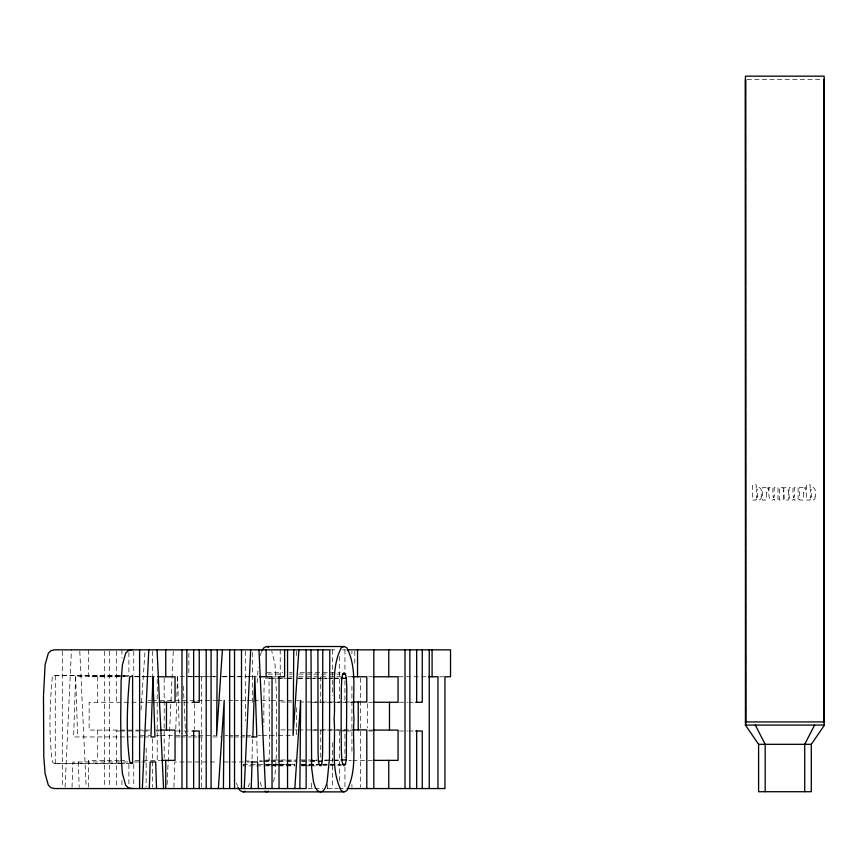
<?xml version="1.0" encoding="UTF-8"?>
<svg xmlns="http://www.w3.org/2000/svg" width="868" height="868" viewBox="0 0 868 868"><rect width="100%" height="100%" fill="white"/><g stroke="black" fill="none" stroke-linecap="round" stroke-linejoin="round"><path stroke-width="0.65" stroke-dasharray="4.34 3.25" d="M146.204 748.129L146.095 787.254M252.338 739.373L252.035 760.889M72.033 787.233L72.869 761.985L127.672 761.985M127.607 676.411L75.614 676.411L73.617 736.943L118.959 736.943M173.936 787.233L174.761 761.985L217.575 761.985M175.781 728.87L176.627 703.319M176.844 696.592L177.517 676.411L216.175 676.411M65.078 787.211L71.447 649.839M167.101 784.52L173.35 649.839M257.134 682.715L258.187 667.221M141.028 710.002L145.01 651.174M273.594 781.732L275.069 773.789L276.349 755.768L276.642 697.536L275.069 664.606L271.717 650.967M277.402 765.674L266.736 765.674L268.125 764.252L269.004 759.956L269.471 750.039L269.004 678.299L286.331 678.299M248.4 786.723L249.409 783.533M260.291 655.481L261.398 652.096M244.158 764.686L243.007 765.858L269.666 765.858M127.661 675.51L54.348 675.51L52.34 676.953C49.769 704.718 48.619 734.241 52.395 761.985L54.272 763.428L128.193 763.428M54.868 763.428L119.263 763.243M747.098 79.313L822.799 79.313M330.35 649.839L337.858 649.839M342.35 649.839L345.54 649.839M266.78 672.722L282.773 672.722M289.445 672.722L292.104 672.722M300.111 672.722L340.093 672.722M268.049 674.078L282.805 674.11M289.38 674.078L292.136 674.11M298.798 674.11L340.126 674.11M54.348 675.51L119.263 675.695M120.598 675.695L128.594 675.695M134.269 676.411L144.934 676.411M146.269 676.411L150.273 676.411M222.837 676.411L246.838 676.411M248.161 676.411L252.165 676.411M119.079 676.769L88.417 676.769L88.417 649.839M120.381 676.769L128.41 676.769M135.05 676.769L156.414 676.769M192.37 676.769L188.844 676.769L188.844 651.184M192.848 676.769L197.383 676.769M198.175 676.769L216.371 676.769M221.948 676.769L258.707 676.769M273.691 676.769L276.61 676.769M289.478 676.769L292.223 676.769M298.809 676.769L340.777 676.769M348.144 676.769L352.137 676.769M368.629 676.769L373.207 676.769M398.759 676.769L428.087 676.769M439.62 676.769L443.863 676.769M269.839 678.168L264.501 678.168L264.035 688.02A1328.073 680.035 -90 0 0 263.85 726.451M271.163 678.168L285.832 678.168M287.167 678.168L292.494 678.168M297.832 678.168L304.494 678.168M305.829 678.168L316.494 678.168M317.829 678.168L327.16 678.168M328.495 678.168L332.487 678.168M333.822 678.168L339.16 678.168M287.666 678.299L291.67 678.299M298.332 678.299L308.997 678.299M310.332 678.299L320.997 678.299M322.332 678.299L332.997 678.299M334.332 678.299L339.659 678.299M148.222 700.367L150.88 700.367M152.215 700.367L216.208 700.367M217.542 700.367L222.87 700.367M228.675 700.367L232.678 700.367M234.013 700.367L239.34 700.367M240.675 700.367L246.013 700.367M247.347 700.367L252.675 700.367M254.009 700.367L270.002 700.367M271.337 700.367L286.006 700.367M287.33 700.367L291.333 700.367M296.672 700.367L299.33 700.367M280.896 701.995L287.026 701.995M287.568 701.995L292.147 701.995M299.569 701.995L352.885 701.995M151.238 702.266L89.133 702.266L89.133 730.096L137.708 730.096M152.312 702.266L157.911 702.266M176.302 702.266L192.566 702.266M312.165 702.266L352.94 702.266M368.672 702.266L372.741 702.266M399.334 702.266L407.602 702.266M408.936 702.266L414.264 702.266M280.896 729.912L287.026 729.912M287.568 729.912L297.485 729.912M298.809 729.912L352.885 729.912M138.457 730.096L149.708 730.096M155.795 730.096L159.039 730.096M312.165 730.096L352.744 730.096M368.737 730.096L372.741 730.096M119.675 730.997L116.312 730.997L116.312 787.222M120.316 730.997L149.914 730.997M156.305 730.997L158.974 730.997M176.302 730.997L192.566 730.997M340.462 730.997L344.943 730.997L344.943 757.775M346.006 730.997L352.94 730.997M368.672 730.997L372.676 730.997M399.334 730.997L407.602 730.997M408.936 730.997L414.264 730.997M140.649 735.413L149.98 735.413M156.641 735.413L159.311 735.413M160.645 735.413L204.631 735.413M205.966 735.413L215.297 735.413M225.105 735.413L227.774 735.413M229.098 735.413L233.101 735.413M234.436 735.413L245.101 735.413M246.436 735.413L251.763 735.413M258.436 735.413L261.094 735.413M262.429 735.413L277.098 735.413M278.433 735.413L291.756 735.413M120.283 736.943L125.621 736.943M126.945 736.943L130.959 736.943M132.272 736.943L137.621 736.943M138.945 736.943L142.949 736.943M144.272 736.943L149.621 736.943M175.52 736.943L179.524 736.943L177.517 676.411M180.848 736.943L191.524 736.943M192.848 736.943L196.862 736.943M198.175 736.943L204.859 736.943M212.844 736.943L220.852 736.943M228.837 736.943L232.852 736.943M234.176 736.943L239.514 736.943M240.837 736.943L244.852 736.943M246.176 736.943L250.179 736.943M265.825 760.097L286.331 759.956M287.156 760.097L295.673 759.956M301.001 759.956L316.994 759.956M324.48 760.097L332.997 759.956M333.811 760.097L339.659 759.956M119.079 760.368L88.417 760.368L88.417 787.211M120.381 760.368L127.075 760.368M135.05 760.368L141.744 760.368M143.079 760.368L160.406 760.368M312.784 760.368L316.787 760.368M324.751 760.368L327.442 760.368M328.744 760.368L332.78 760.368M334.082 760.368L339.442 760.368M348.741 760.368L351.442 760.368M352.744 760.368L372.773 760.368M245.112 760.997L249.105 760.997M259.771 760.997L262.44 760.997M263.774 760.997L277.109 760.997M278.433 760.997L295.771 760.997M301.098 760.997L309.095 760.997M310.429 760.997L317.102 760.997M259.565 761.171L262.223 761.171M263.557 761.171L286.223 761.171M287.558 761.171L295.554 761.171M302.216 761.171L308.889 761.171M310.223 761.171L316.885 761.171M134.182 761.985L149.003 761.985M224.085 761.985L249.561 761.985M120.598 763.243L128.594 763.243M268.125 764.252L277.456 764.252M278.791 764.252L294.794 764.252M301.456 764.252L317.449 764.252M322.787 764.252L340.115 764.252M265.369 764.285L277.359 764.285M278.693 764.285L294.697 764.285M301.359 764.285L317.352 764.285M322.69 764.285L341.352 764.285M243.181 764.643L295.174 764.643M301.478 764.686L317.482 764.686M278.736 765.674L294.729 765.674M301.402 765.674L317.395 765.674M322.733 765.674L341.395 765.674M271 765.858L277.673 765.858M279.008 765.858L295.001 765.858M301.663 765.858L304.332 765.858M305.666 765.858L309.659 765.858M310.994 765.858L317.666 765.858M308.151 788.556L314.151 788.556M314.813 788.556L322.809 788.556M327.16 788.556L337.858 788.556M338.802 788.556L346.343 788.556M261.398 786.256L259.423 779.084M236.53 783.023L237.593 786.397M257.395 760.802L256.841 740.74M183.343 686.197L185.557 733.341M79.802 651.184L86.192 787.211M75.614 676.411L77.632 736.943M78.348 761.985L79.172 787.233M367.631 703.709L367.631 727.948M360.632 678.114L360.632 699.662M360.632 701.019L360.632 787.211M354.762 651.184L354.762 665.995M351.92 651.184L351.92 653.875M351.92 686.197L351.92 752.198M351.92 784.52L351.92 787.211M344.943 649.839L344.943 671.344M344.943 680.751L344.943 702.266M344.943 767.138L344.943 788.556M339.345 656.555L339.345 702.266M339.345 730.997L339.345 781.862M332.531 649.839L332.531 695.626M332.531 742.769L332.531 788.556M327.681 784.52L327.681 788.556M320.748 676.769L320.748 702.266M320.748 730.096L320.748 759.044M311.449 783.186L311.449 788.556M296.498 651.184L296.498 656.577M296.498 707.745L296.498 734.686M280.223 649.839L280.223 675.423M252.479 652.508L252.479 704.512M245.427 651.174L245.427 720.711M201.712 676.769L201.712 787.211M194.714 703.709L194.714 729.294M164.182 678.125L164.182 758.925M157.206 679.47L157.206 760.27M152.367 651.184L152.367 675.423M152.367 738.722L152.367 760.27M152.367 761.627L152.367 787.211M133.77 651.184L133.77 674.078M133.77 764.317L133.77 787.211M128.887 652.53L128.887 675.423M128.887 764.317L128.887 784.52M121.911 649.839L121.911 657.901M121.911 780.527L121.911 787.222M116.312 651.184L116.312 702.266M109.498 651.184L109.498 787.211M104.659 651.184L104.659 787.211M97.715 676.769L97.715 702.266M97.715 730.096L97.715 760.368M62.29 651.184L62.29 787.211M55.27 675.695L55.27 763.243M761.193 496.583C762.093 499.577 758.035 501.661 756.245 499.122L756.006 500.055L752.458 500.055L752.458 484.854L756.245 484.854L756.245 488.456C761.225 484.257 762.69 493.252 761.193 496.583M815.095 496.583C815.985 499.577 811.927 501.661 810.148 499.122L809.898 500.055L806.35 500.055L806.35 484.854L810.148 484.854L810.148 488.456C815.128 484.257 816.593 493.252 815.095 496.583M774.213 495.986C772.9 502.865 772.607 488.51 773.062 487.599L769.265 487.599C768.473 490.529 767.811 504.21 774.213 499.024L774.147 500.055L778.01 500.055L778.01 487.599L774.213 487.599L774.213 495.986M794.318 495.986C793.005 502.865 792.701 488.51 793.168 487.599L789.37 487.599C788.578 490.529 787.905 504.21 794.318 499.024L794.253 500.055L798.115 500.055L798.115 487.599L794.318 487.599L794.318 495.986M766.346 492.829L766.238 500.055L762.44 500.055L762.44 487.599L766.238 487.599L766.086 489.237L768.484 487.371L768.484 491.755L766.346 492.829M803.377 492.829L803.269 500.055L799.471 500.055L799.471 487.599L803.269 487.599L803.117 489.237L805.504 487.371L805.504 491.755L803.377 492.829M783.229 487.599L783.164 488.749C789.446 483.313 789.142 497.266 788.122 500.055L784.325 500.055L783.771 489.585L783.164 500.055L779.366 500.055L779.366 487.599L783.229 487.599M757.406 496.387C755.095 504.829 757.438 476.434 757.406 496.387M811.298 496.387C808.998 504.829 811.33 476.434 811.298 496.387"/><path stroke-width="1.3" d="M149.318 788.556L150.186 761.985L155.665 761.985L156.544 788.556M251.21 788.556L252.078 761.985M252.838 736.943L254.834 676.411L256.841 736.943L251.514 736.943M142.341 788.556L148.775 649.839M244.233 788.556L250.668 649.839M317.905 649.839L318.035 752.502L318.426 760.997L319.164 764.643L320.325 765.858L321.475 764.686L322.212 761.171L322.614 752.73L322.755 649.839M346.321 759.956L346.788 688.194L346.321 678.299L345.464 674.11L344.097 672.722L342.708 674.078L341.818 678.168L341.352 688.02A1328.073 680.035 -90 0 0 341.352 750.212L341.808 760.097L342.686 764.285L344.064 765.674L345.453 764.252L346.321 759.956L340.994 759.956M218.378 788.556L224.204 700.367L223.412 788.556M294.838 788.556L300.664 700.367L299.872 788.556M222.425 649.839L216.631 735.413L217.304 649.839M298.885 649.839L293.091 735.413L293.775 649.839M814.585 725.084L804.712 744.321L804.712 791.714M261.767 650.967L264.035 647.615L266.736 646.508L344.064 646.508L346.755 647.615C358.115 669.25 351.963 695.745 354.057 719.203C351.974 742.661 358.104 769.124 346.755 790.77L344.064 791.887L243.203 791.887L240.273 790.802L237.951 787.526M745.428 725.084L758.599 744.321L758.599 791.714L811.298 791.714L811.298 744.321L824.47 725.084L745.428 725.084L745.428 76.156L824.155 76.156L824.155 725.084M132.598 763.243L131.589 763.428L129.723 761.985C125.936 734.241 127.086 704.718 129.657 676.953L132.598 675.695L132.598 763.243L129.929 763.243M268.537 791.139L266.736 791.887L264.946 791.139M344.064 646.508L341.352 647.615C330.09 669.282 336.1 695.735 334.061 719.203C336.111 742.661 330.079 769.102 341.363 790.77L344.064 791.887M243.203 791.887L245.004 791.204M131.914 649.839L128.236 650.685L125.665 653.213L122.421 664.79L121.108 681.315L120.717 719.203L121.108 757.026L122.421 773.605L125.665 785.182L128.236 787.71L131.914 788.556M745.428 79.313L745.742 725.084M824.155 79.313L823.83 721.926M347.157 649.839L450.525 649.839L450.525 676.769L444.948 676.769L444.948 788.556L347.157 788.556M342.795 674.11L345.464 674.11M157.705 676.769L175.043 676.769L175.043 702.266L159.039 702.266M259.499 676.769L272.031 676.769L272.031 788.556M277.944 676.769L284.606 676.769L284.606 649.839M352.213 676.769L366.806 676.769L366.806 701.995L353.471 701.995M374.075 676.769L398.065 676.769L398.065 702.266L373.49 702.266M428.618 676.769L437.96 676.769L437.96 788.556M340.994 678.299L346.321 678.299M192.566 702.266L199.239 702.266L199.239 649.839M415.598 702.266L422.26 702.266L422.26 649.839M745.428 721.926L824.6 721.926M353.471 729.912L366.806 729.912L366.806 788.556M159.788 730.096L175.043 730.096L175.043 760.368L161.708 760.368M373.49 730.096L398.065 730.096L398.065 760.368L374.075 760.368M192.566 730.997L199.239 730.997L199.239 788.556M415.598 730.997L422.26 730.997L422.26 788.556M758.599 744.321L811.298 744.321M318.22 761.171L322.212 761.171M250.895 761.985L257.568 761.985L258.436 788.556M342.784 764.252L345.453 764.252M318.816 764.686L321.475 764.686M266.736 646.508L268.537 647.246M755.312 725.084L765.185 744.321L765.185 791.714M258.957 649.839L265.467 788.556M157.065 649.839L163.575 788.556M745.666 79.791L745.666 96.207M745.666 97.151L745.666 113.578M745.666 114.522L745.666 130.949M745.666 131.893L745.666 148.309M745.666 149.263L745.666 165.679M745.666 166.623L745.666 183.05M745.666 183.994L745.666 200.421M745.666 201.365L745.666 217.781M745.666 218.736L745.666 235.152M745.666 236.096L745.666 252.523M745.666 253.467L745.666 269.894M745.666 270.838L745.666 287.254M745.666 288.209L745.666 304.625M745.666 305.569L745.666 321.995M745.666 322.939L745.666 339.366M745.666 340.31L745.666 356.726M745.666 357.681L745.666 374.097M745.666 375.041L745.666 391.468M745.666 392.412L745.666 408.828M745.666 409.783L745.666 426.199M745.666 427.154L745.666 443.57M745.666 444.514L745.666 460.941M745.666 461.884L745.666 478.301M745.666 479.255L745.666 495.671M745.666 496.615L745.666 513.042M745.666 513.986L745.666 530.413M745.666 531.357L745.666 547.773M745.666 548.728L745.666 565.144M745.666 566.088L745.666 582.515M745.666 583.459L745.666 599.886M745.666 600.83L745.666 617.246M745.666 618.2L745.666 634.616M745.666 635.56L745.666 651.987M745.666 652.931L745.666 669.358M745.666 670.302L745.666 686.718M745.666 687.673L745.666 704.089M745.666 705.033L745.666 721.46M432.09 649.839L432.09 676.769M429.237 649.839L429.237 788.556M416.662 649.839L416.662 702.266M416.662 730.997L416.662 788.556M409.848 649.839L409.848 788.556M405.009 649.839L405.009 788.556M389.482 702.266L389.482 730.096M388.766 649.839L388.766 676.769M388.766 760.368L388.766 788.556M373.815 649.839L373.815 788.556M358.224 701.995L358.224 729.912M357.54 649.839L357.54 676.769M310.994 649.839L311.645 767.811L313.5 781.905L315.268 787.526L317.59 790.802L320.52 791.887L323.232 790.867L325.381 787.797L327.073 782.469L329.482 758.296L329.797 649.839L54.597 649.839L50.919 650.685L48.337 653.213L45.103 664.79L43.498 695.854L43.791 757.026L45.103 773.605L48.337 785.182L50.919 787.71L54.597 788.556L306.144 788.556L306.144 649.839M287.547 649.839L287.547 788.556M279.029 676.769L279.029 788.556M266.161 649.839L266.161 676.769M241.499 649.839L241.499 788.556M234.534 649.839L234.534 788.556M229.684 649.839L229.684 788.556M211.087 649.839L211.087 788.556M206.204 649.839L206.204 788.556M193.64 649.839L193.64 702.266M193.64 730.997L193.64 788.556M186.815 649.839L186.815 788.556M181.976 649.839L181.976 788.556M166.461 702.266L166.461 730.096M165.745 649.839L165.745 676.769M165.745 760.368L165.745 788.556M139.607 649.839L139.607 788.556M152.931 676.411L150.945 736.943L154.949 736.943L152.931 676.411"/></g></svg>
